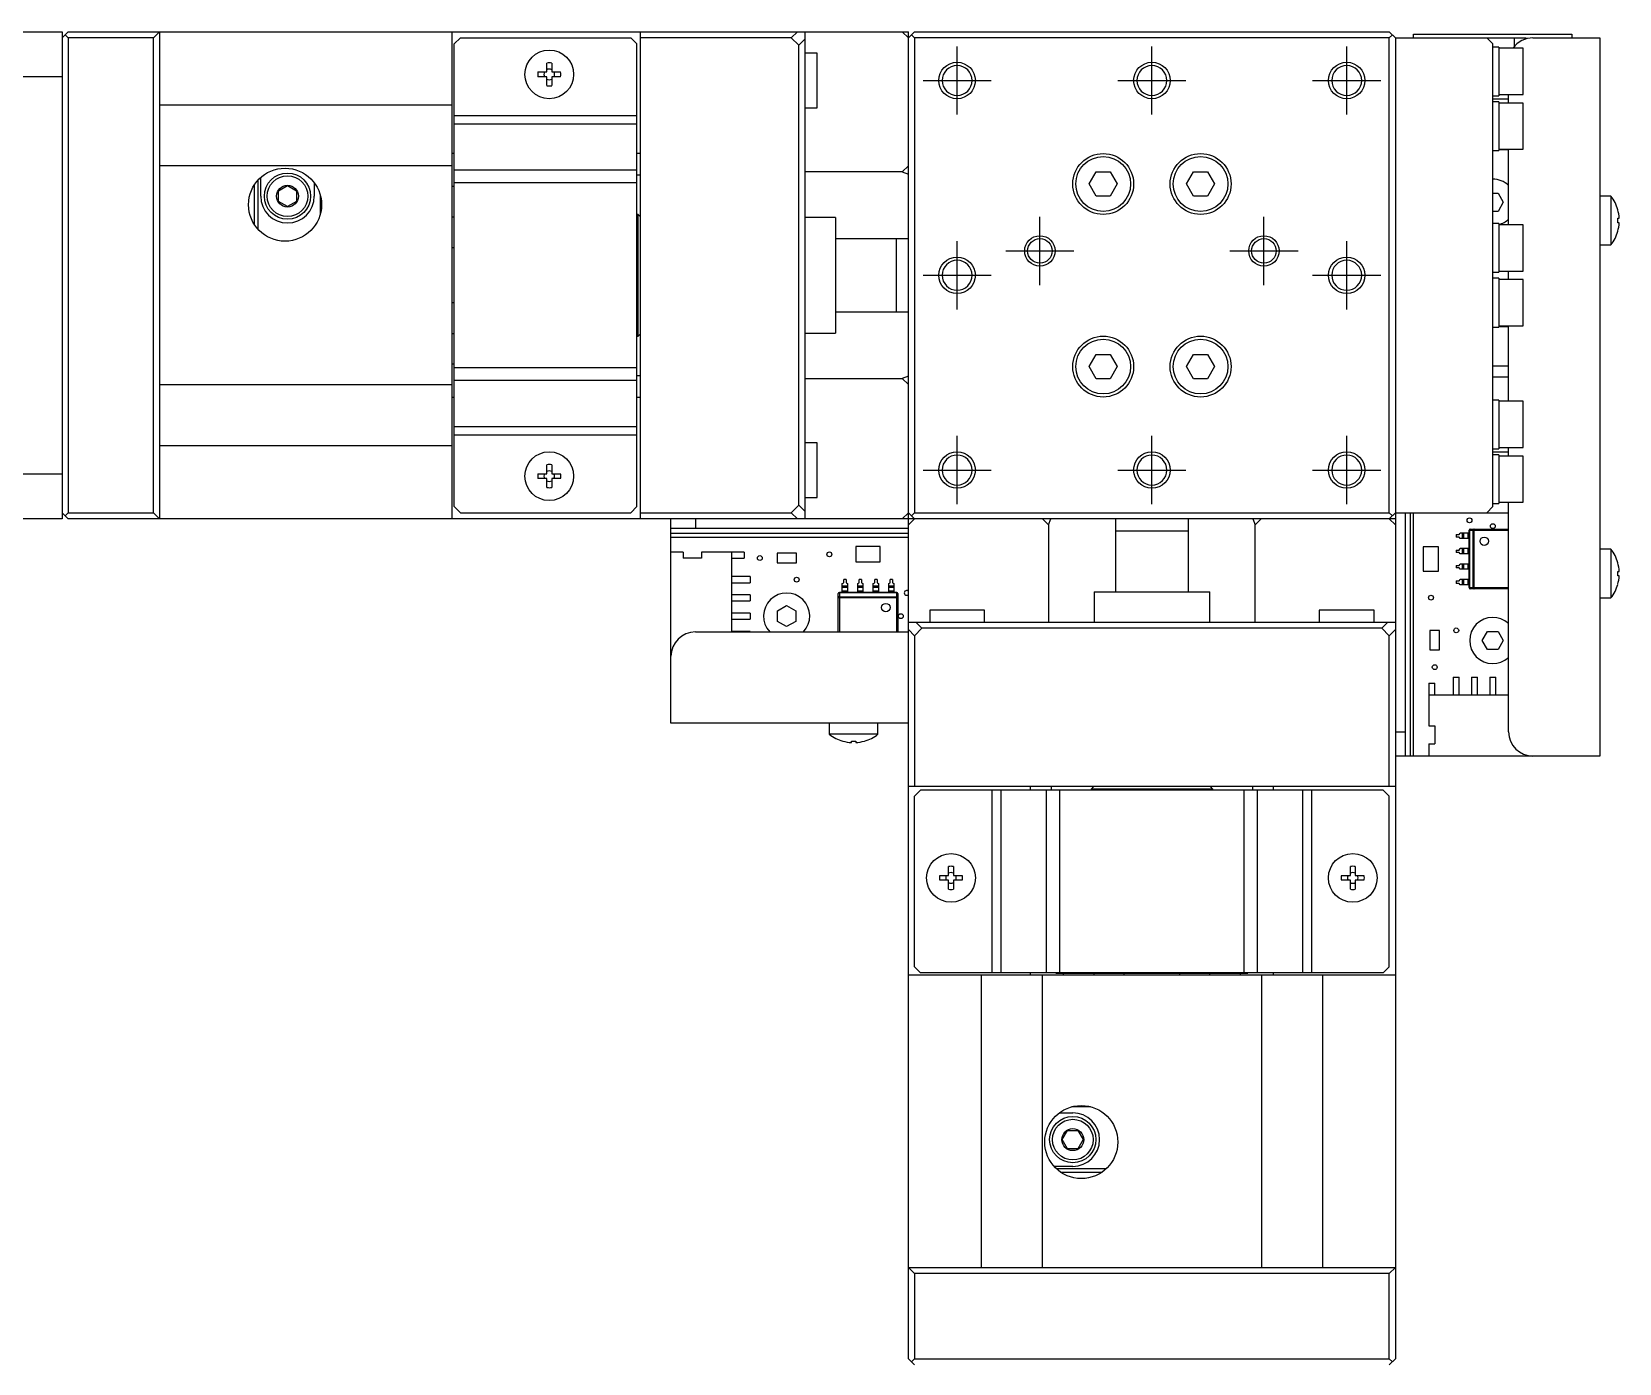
# Model space of a CAD drawing. Extents: x 0 to 605, y -8 to 363.
# Drawn here: x 157.9 to 288.3, y 163.4 to 272.8 of the extents above; entities that cross this region are included whole.
import ezdxf

# ---------------------------------------------------------------- set-up
doc = ezdxf.new("R2010")
doc.units = 0
doc.header["$LTSCALE"] = 0.5
doc.linetypes.add('CENTER', pattern=[50.8, 31.75, -6.35, 6.35, -6.35])
for name, color, linetype in [('MSM_CENTER', 1, 'CENTER'), ('MSM_CONTINUOUS', 7, 'CONTINUOUS'), ('MSM_NARROW', 5, 'CONTINUOUS')]:
    doc.layers.add(name, color=color, linetype=linetype)

msp = doc.modelspace()

# ---------------------------------------------------------------- linework, layer by layer
at = {"layer": 'MSM_CENTER'}
for p, q in [((233.88, 266.01), (233.88, 271.61)), ((249.88, 266.01), (249.88, 271.61)), ((265.88, 266.01), (265.88, 271.61)), ((231.08, 268.81), (236.68, 268.81)), ((247.08, 268.81), (252.68, 268.81)), ((263.08, 268.81), (268.68, 268.81)), ((240.68, 252.01), (240.68, 257.61)), ((259.08, 252.01), (259.08, 257.61)), ((233.88, 250.01), (233.88, 255.61)), ((265.88, 250.01), (265.88, 255.61)), ((237.88, 254.81), (243.48, 254.81)), ((256.28, 254.81), (261.88, 254.81)), ((231.08, 252.81), (236.68, 252.81)), ((263.08, 252.81), (268.68, 252.81)), ((233.88, 234.01), (233.88, 239.61)), ((249.88, 234.01), (249.88, 239.61)), ((265.88, 234.01), (265.88, 239.61)), ((231.08, 236.81), (236.68, 236.81)), ((247.08, 236.81), (252.68, 236.81)), ((263.08, 236.81), (268.68, 236.81))]:
    msp.add_line(p, q, dxfattribs=at)
at = {"layer": 'MSM_CONTINUOUS'}
for p, q in [((93.98, 272.81), (160.38, 272.81)), ((160.38, 272.81), (160.38, 232.81)), ((160.88, 272.81), (160.38, 272.31)), ((160.63, 272.56), (160.88, 272.31)), ((160.88, 272.81), (229.88, 272.81)), ((167.88, 272.31), (168.38, 272.81)), ((168.38, 272.81), (168.38, 232.81)), ((192.38, 272.81), (192.38, 232.81)), ((207.88, 232.81), (207.88, 272.81)), ((220.26, 272.31), (220.76, 272.81)), ((221.38, 272.81), (221.38, 232.81)), ((229.38, 272.81), (229.88, 272.31)), ((229.88, 272.31), (230.38, 272.81)), ((229.88, 163.81), (229.88, 272.81)), ((230.38, 272.31), (230.13, 272.56)), ((230.38, 272.81), (269.38, 272.81)), ((269.38, 272.81), (269.88, 272.31)), ((269.63, 272.56), (269.38, 272.31)), ((271.38, 272.31), (271.38, 272.61)), ((271.38, 272.61), (284.38, 272.61)), ((284.38, 272.61), (284.38, 272.31)), ((160.88, 272.31), (160.88, 233.31)), ((167.88, 272.31), (160.88, 272.31)), ((167.88, 233.31), (167.88, 272.31)), ((193.08, 272.31), (192.58, 271.81)), ((192.58, 233.81), (192.58, 271.81)), ((193.08, 272.31), (207.08, 272.31)), ((207.58, 271.81), (207.08, 272.31)), ((207.58, 233.81), (207.58, 271.81)), ((220.26, 272.31), (207.88, 272.31)), ((220.88, 271.7), (220.26, 272.31)), ((221.38, 272.2), (220.88, 271.7)), ((220.88, 233.93), (220.88, 271.7)), ((269.38, 272.31), (230.38, 272.31)), ((230.38, 272.31), (230.38, 233.31)), ((269.38, 233.31), (269.38, 272.31)), ((269.88, 272.31), (280.63, 272.31)), ((269.88, 272.31), (269.88, 163.81)), ((277.88, 271.81), (277.38, 272.31)), ((277.88, 233.81), (277.88, 271.81)), ((278.38, 271.56), (277.88, 271.56)), ((278.38, 271.56), (278.38, 267.56)), ((280.38, 271.46), (278.38, 271.46)), ((279.63, 272.31), (279.63, 271.58)), ((280.38, 267.66), (280.38, 271.46)), ((280.63, 272.24), (280.63, 272.31)), ((281.18, 272.31), (286.68, 272.31)), ((286.68, 272.31), (286.68, 213.31)), ((200.18, 269.51), (200.18, 270.24)), ((200.58, 270.24), (200.58, 269.51)), ((222.38, 271.06), (221.38, 271.06)), ((222.38, 266.56), (222.38, 271.06)), ((160.38, 269.11), (155.38, 269.11)), ((199.45, 269.51), (200.18, 269.51)), ((200.18, 269.11), (199.45, 269.11)), ((200.18, 268.39), (200.18, 269.11)), ((200.58, 269.51), (201.3, 269.51)), ((200.58, 269.11), (200.58, 268.39)), ((201.3, 269.11), (200.58, 269.11)), ((277.88, 267.56), (278.38, 267.56)), ((277.88, 267.31), (279.18, 267.31)), ((278.38, 267.66), (280.38, 267.66)), ((279.18, 266.96), (279.18, 267.66)), ((168.38, 266.81), (192.38, 266.81)), ((221.38, 266.56), (222.38, 266.56)), ((278.38, 267.06), (277.88, 267.06)), ((278.38, 267.06), (278.38, 263.06)), ((280.38, 266.96), (278.38, 266.96)), ((280.38, 263.16), (280.38, 266.96)), ((192.58, 265.94), (207.58, 265.94)), ((207.58, 265.23), (192.58, 265.23)), ((192.58, 262.81), (192.38, 262.81)), ((207.88, 262.81), (207.58, 262.81)), ((277.88, 263.06), (278.38, 263.06)), ((278.38, 263.16), (280.38, 263.16)), ((278.38, 263.15), (279.18, 263.15)), ((279.18, 256.96), (279.18, 263.16)), ((192.38, 261.81), (168.38, 261.81)), ((176.68, 259.31), (176.68, 260.85)), ((192.58, 261.46), (207.58, 261.46)), ((207.58, 261.06), (207.88, 261.06)), ((229.38, 261.3), (221.38, 261.3)), ((229.88, 261.8), (229.38, 261.3)), ((229.38, 261.3), (229.88, 261.12)), ((244.72, 260.31), (245.3, 261.31)), ((245.3, 261.31), (246.45, 261.31)), ((246.45, 261.31), (247.03, 260.31)), ((252.72, 260.31), (253.3, 261.31)), ((253.3, 261.31), (254.45, 261.31)), ((254.45, 261.31), (255.03, 260.31)), ((176.18, 256.96), (176.18, 260.27)), ((176.48, 256.58), (176.48, 260.65)), ((178.13, 259.75), (178.88, 260.18)), ((178.13, 258.88), (178.13, 259.75)), ((178.88, 260.18), (179.63, 259.75)), ((179.63, 259.75), (179.63, 258.88)), ((181.08, 260.41), (181.08, 259.31)), ((192.54, 260.09), (192.38, 260.09)), ((192.54, 260.69), (192.54, 244.94)), ((192.58, 260.69), (192.54, 260.69)), ((192.58, 259.64), (192.54, 259.64)), ((207.58, 260.4), (192.58, 260.4)), ((245.3, 259.31), (244.72, 260.31)), ((247.03, 260.31), (246.45, 259.31)), ((253.3, 259.31), (252.72, 260.31)), ((255.03, 260.31), (254.45, 259.31)), ((277.88, 259.56), (278.31, 259.56)), ((278.31, 259.56), (278.74, 258.81)), ((178.88, 258.45), (178.13, 258.88)), ((179.63, 258.88), (178.88, 258.45)), ((181.58, 257.85), (181.58, 259.38)), ((192.58, 259.05), (192.54, 259.05)), ((246.45, 259.31), (245.3, 259.31)), ((254.45, 259.31), (253.3, 259.31)), ((278.74, 258.81), (278.31, 258.06)), ((287.57, 259.31), (286.68, 259.31)), ((287.57, 259.31), (287.57, 255.31)), ((288.15, 258.2), (288.15, 258.2)), ((192.54, 257.59), (192.38, 257.59)), ((207.68, 257.81), (207.58, 257.81)), ((207.68, 247.81), (207.68, 257.81)), ((207.88, 257.61), (207.68, 257.81)), ((223.88, 257.56), (221.38, 257.56)), ((223.88, 257.56), (223.88, 248.06)), ((278.31, 258.06), (277.88, 258.06)), ((278.38, 257.06), (277.88, 257.06)), ((278.38, 257.06), (278.38, 253.06)), ((280.38, 256.96), (278.38, 256.96)), ((280.38, 253.16), (280.38, 256.96)), ((288.15, 257.49), (288.27, 257.49)), ((288.15, 257.13), (288.15, 257.49)), ((288.27, 257.13), (288.15, 257.13)), ((229.88, 255.81), (223.88, 255.81)), ((228.88, 255.81), (228.88, 249.81)), ((288.15, 256.43), (288.15, 256.43)), ((192.38, 255.09), (192.54, 255.09)), ((286.68, 255.31), (287.57, 255.31)), ((277.88, 253.06), (278.38, 253.06)), ((278.38, 253.16), (280.38, 253.16)), ((279.18, 252.46), (279.18, 253.16)), ((278.38, 252.56), (277.88, 252.56)), ((278.38, 252.56), (278.38, 248.56)), ((280.38, 252.46), (278.38, 252.46)), ((280.38, 248.66), (280.38, 252.46)), ((192.54, 250.54), (192.38, 250.54)), ((223.88, 249.81), (229.88, 249.81)), ((192.38, 248.04), (192.54, 248.04)), ((207.58, 247.81), (207.68, 247.81)), ((207.68, 247.81), (207.88, 248.01)), ((221.38, 248.06), (223.88, 248.06)), ((277.88, 248.56), (278.38, 248.56)), ((278.38, 248.66), (280.38, 248.66)), ((279.18, 248.57), (278.38, 248.57)), ((279.18, 242.46), (279.18, 248.66)), ((192.58, 246.58), (192.54, 246.58)), ((192.38, 245.54), (192.54, 245.54)), ((192.58, 245.99), (192.54, 245.99)), ((192.58, 245.23), (207.58, 245.23)), ((244.72, 245.31), (245.3, 246.31)), ((245.3, 244.31), (244.72, 245.31)), ((245.3, 246.31), (246.45, 246.31)), ((246.45, 246.31), (247.03, 245.31)), ((247.03, 245.31), (246.45, 244.31)), ((252.72, 245.31), (253.3, 246.31)), ((253.3, 244.31), (252.72, 245.31)), ((253.3, 246.31), (254.45, 246.31)), ((254.45, 246.31), (255.03, 245.31)), ((255.03, 245.31), (254.45, 244.31)), ((277.88, 245.37), (279.18, 245.37)), ((192.54, 244.94), (192.58, 244.94)), ((207.58, 244.17), (192.58, 244.17)), ((207.88, 244.56), (207.58, 244.56)), ((221.38, 244.33), (229.38, 244.33)), ((229.88, 244.51), (229.38, 244.33)), ((229.38, 244.33), (229.88, 243.83)), ((246.45, 244.31), (245.3, 244.31)), ((254.45, 244.31), (253.3, 244.31)), ((279.18, 244.44), (277.88, 244.44)), ((192.38, 243.81), (168.38, 243.81)), ((192.38, 242.81), (192.58, 242.81)), ((207.58, 242.81), (207.88, 242.81)), ((278.38, 242.56), (277.88, 242.56)), ((278.38, 242.56), (278.38, 238.56)), ((280.38, 242.46), (278.38, 242.46)), ((280.38, 238.66), (280.38, 242.46)), ((192.58, 240.4), (207.58, 240.4)), ((192.38, 238.81), (168.38, 238.81)), ((207.58, 239.69), (192.58, 239.69)), ((222.38, 239.06), (221.38, 239.06)), ((222.38, 234.56), (222.38, 239.06)), ((278.38, 238.66), (280.38, 238.66)), ((279.18, 237.96), (279.18, 238.66)), ((277.88, 238.56), (278.38, 238.56)), ((277.88, 238.31), (279.18, 238.31)), ((278.38, 238.06), (277.88, 238.06)), ((278.38, 238.06), (278.38, 234.06)), ((280.38, 237.96), (278.38, 237.96)), ((280.38, 234.16), (280.38, 237.96)), ((93.98, 236.51), (160.38, 236.51)), ((199.45, 236.51), (200.18, 236.51)), ((200.18, 236.11), (199.45, 236.11)), ((200.18, 236.51), (200.18, 237.24)), ((200.18, 235.39), (200.18, 236.11)), ((200.58, 237.24), (200.58, 236.51)), ((200.58, 236.51), (201.3, 236.51)), ((201.3, 236.11), (200.58, 236.11)), ((200.58, 236.11), (200.58, 235.39)), ((192.58, 233.81), (193.08, 233.31)), ((207.08, 233.31), (207.58, 233.81)), ((220.26, 233.31), (220.88, 233.93)), ((220.88, 233.93), (221.38, 233.43)), ((221.38, 234.56), (222.38, 234.56)), ((277.38, 233.31), (277.88, 233.81)), ((277.88, 234.06), (278.38, 234.06)), ((278.38, 234.16), (280.38, 234.16)), ((279.18, 215.31), (279.18, 234.16)), ((160.38, 232.81), (93.98, 232.81)), ((160.38, 233.31), (160.88, 232.81)), ((160.88, 233.31), (160.63, 233.06)), ((160.88, 233.31), (167.88, 233.31)), ((269.88, 232.81), (160.88, 232.81)), ((168.38, 232.81), (167.88, 233.31)), ((193.08, 233.31), (207.08, 233.31)), ((207.88, 233.31), (220.26, 233.31)), ((210.38, 216.01), (210.38, 232.81)), ((212.38, 232.81), (212.38, 232.01)), ((220.76, 232.81), (220.26, 233.31)), ((229.88, 233.31), (229.38, 232.81)), ((230.38, 232.81), (229.88, 233.31)), ((229.88, 232.31), (230.38, 232.81)), ((230.13, 233.06), (230.38, 233.31)), ((230.38, 233.31), (269.38, 233.31)), ((240.89, 232.81), (241.39, 232.31)), ((241.39, 232.31), (241.57, 232.81)), ((241.39, 232.31), (241.39, 224.31)), ((246.88, 232.81), (246.88, 226.81)), ((252.88, 226.81), (252.88, 232.81)), ((258.18, 232.81), (258.36, 232.31)), ((258.36, 232.31), (258.86, 232.81)), ((258.36, 224.31), (258.36, 232.31)), ((269.38, 233.31), (269.63, 233.06)), ((269.88, 233.31), (269.38, 232.81)), ((269.38, 232.81), (269.88, 232.31)), ((269.88, 233.31), (279.18, 233.31)), ((270.68, 233.31), (270.68, 213.31)), ((271.08, 233.31), (271.08, 213.31)), ((271.38, 213.31), (271.38, 233.31)), ((229.88, 232.01), (210.38, 232.01)), ((229.88, 231.61), (210.38, 231.61)), ((210.38, 231.31), (229.88, 231.31)), ((246.88, 231.81), (252.88, 231.81)), ((274.88, 231.51), (274.88, 231.31)), ((274.88, 231.51), (275.13, 231.51)), ((275.13, 231.31), (274.88, 231.31)), ((275.13, 231.51), (275.19, 231.63)), ((275.19, 231.2), (275.13, 231.31)), ((275.93, 231.63), (275.19, 231.63)), ((275.93, 231.2), (275.19, 231.2)), ((275.39, 231.2), (275.39, 231.63)), ((275.49, 231.2), (275.49, 231.63)), ((275.82, 231.63), (275.82, 231.2)), ((275.93, 227.16), (275.93, 231.86)), ((275.93, 231.86), (279.18, 231.86)), ((275.97, 231.91), (275.96, 231.91)), ((275.96, 231.91), (275.96, 231.9)), ((275.96, 231.9), (275.96, 231.89)), ((275.96, 231.89), (275.96, 231.88)), ((275.96, 231.88), (275.96, 231.88)), ((275.96, 231.88), (275.96, 231.87)), ((275.96, 231.87), (275.96, 231.86)), ((275.96, 231.86), (275.96, 227.16)), ((275.98, 231.93), (275.97, 231.92)), ((275.97, 231.92), (275.97, 231.92)), ((275.97, 231.92), (275.97, 231.91)), ((275.99, 231.95), (275.98, 231.94)), ((275.98, 231.94), (275.98, 231.94)), ((275.98, 231.94), (275.98, 231.93)), ((276, 231.95), (275.99, 231.95)), ((275.99, 231.95), (275.99, 231.95)), ((276.01, 231.96), (276, 231.95)), ((276, 231.95), (276, 231.95)), ((276.02, 231.96), (276.01, 231.96)), ((276.01, 231.96), (276.01, 231.96)), ((276.03, 231.96), (276.02, 231.96)), ((276.03, 231.96), (279.18, 231.96)), ((276.29, 231.91), (276.28, 231.91)), ((276.28, 231.91), (276.28, 231.9)), ((276.28, 231.9), (276.28, 231.89)), ((276.28, 231.89), (276.28, 231.88)), ((276.28, 231.88), (276.28, 231.88)), ((276.28, 231.88), (276.28, 231.87)), ((276.28, 231.87), (276.28, 231.86)), ((276.28, 227.16), (276.28, 231.86)), ((276.3, 231.93), (276.29, 231.92)), ((276.29, 231.92), (276.29, 231.92)), ((276.29, 231.92), (276.29, 231.91)), ((276.31, 231.94), (276.3, 231.94)), ((276.3, 231.94), (276.3, 231.93)), ((276.32, 231.95), (276.31, 231.95)), ((276.31, 231.95), (276.31, 231.94)), ((276.33, 231.95), (276.32, 231.95)), ((276.32, 231.95), (276.32, 231.95)), ((276.34, 231.96), (276.33, 231.96)), ((276.33, 231.96), (276.33, 231.95)), ((276.35, 231.96), (276.34, 231.96)), ((276.34, 231.96), (276.34, 231.96)), ((276.35, 227.06), (276.35, 231.96)), ((211.38, 230.06), (210.38, 230.06)), ((211.38, 230.06), (211.38, 229.56)), ((212.88, 229.56), (211.38, 229.56)), ((212.88, 230.06), (212.88, 229.56)), ((216.38, 230.06), (212.88, 230.06)), ((215.38, 223.51), (215.38, 230.06)), ((215.38, 229.56), (216.38, 229.56)), ((216.38, 230.06), (216.38, 229.56)), ((220.7, 229.98), (219.1, 229.98)), ((219.1, 229.98), (219.1, 229.18)), ((220.7, 229.18), (220.7, 229.98)), ((225.57, 230.52), (225.57, 229.27)), ((227.57, 230.52), (225.57, 230.52)), ((227.57, 229.27), (227.57, 230.52)), ((272.17, 230.51), (272.17, 228.51)), ((273.42, 230.51), (272.17, 230.51)), ((273.42, 228.51), (273.42, 230.51)), ((274.88, 230.24), (274.88, 230.04)), ((274.88, 230.24), (275.13, 230.24)), ((275.13, 230.04), (274.88, 230.04)), ((275.13, 230.24), (275.19, 230.36)), ((275.19, 229.93), (275.13, 230.04)), ((275.93, 230.36), (275.19, 230.36)), ((275.93, 229.93), (275.19, 229.93)), ((275.39, 229.93), (275.39, 230.36)), ((275.49, 229.93), (275.49, 230.36)), ((275.82, 230.36), (275.82, 229.93)), ((287.57, 230.31), (286.68, 230.31)), ((287.57, 230.31), (287.57, 226.31)), ((219.1, 229.18), (220.7, 229.18)), ((225.57, 229.27), (227.57, 229.27)), ((272.17, 228.51), (273.42, 228.51)), ((274.88, 228.97), (274.88, 228.77)), ((274.88, 228.97), (275.13, 228.97)), ((275.13, 228.77), (274.88, 228.77)), ((275.13, 228.97), (275.19, 229.09)), ((275.19, 228.66), (275.13, 228.77)), ((275.93, 229.09), (275.19, 229.09)), ((275.93, 228.66), (275.19, 228.66)), ((275.39, 228.66), (275.39, 229.09)), ((275.49, 228.66), (275.49, 229.09)), ((275.82, 229.09), (275.82, 228.66)), ((288.15, 229.2), (288.15, 229.2)), ((288.15, 228.49), (288.27, 228.49)), ((288.15, 228.13), (288.15, 228.49)), ((216.88, 228.06), (215.38, 228.06)), ((215.38, 227.56), (216.88, 227.56)), ((216.88, 228.06), (216.88, 227.56)), ((224.45, 227.5), (224.57, 227.56)), ((224.45, 226.76), (224.45, 227.5)), ((224.45, 227.3), (224.88, 227.3)), ((224.45, 227.2), (224.88, 227.2)), ((224.57, 227.56), (224.57, 227.81)), ((224.77, 227.81), (224.57, 227.81)), ((224.77, 227.81), (224.77, 227.56)), ((224.77, 227.56), (224.88, 227.5)), ((224.88, 227.5), (224.88, 226.76)), ((225.72, 227.5), (225.84, 227.56)), ((225.72, 226.76), (225.72, 227.5)), ((225.72, 227.3), (226.15, 227.3)), ((225.72, 227.2), (226.15, 227.2)), ((225.84, 227.56), (225.84, 227.81)), ((226.04, 227.81), (225.84, 227.81)), ((226.04, 227.81), (226.04, 227.56)), ((226.04, 227.56), (226.15, 227.5)), ((226.15, 227.5), (226.15, 226.76)), ((226.99, 227.5), (227.11, 227.56)), ((226.99, 226.76), (226.99, 227.5)), ((226.99, 227.3), (227.42, 227.3)), ((226.99, 227.2), (227.42, 227.2)), ((227.11, 227.56), (227.11, 227.81)), ((227.31, 227.81), (227.11, 227.81)), ((227.31, 227.81), (227.31, 227.56)), ((227.31, 227.56), (227.42, 227.5)), ((227.42, 227.5), (227.42, 226.76)), ((228.26, 227.5), (228.38, 227.56)), ((228.26, 226.76), (228.26, 227.5)), ((228.26, 227.3), (228.69, 227.3)), ((228.26, 227.2), (228.69, 227.2)), ((228.58, 227.81), (228.38, 227.81)), ((228.38, 227.56), (228.38, 227.81)), ((228.58, 227.81), (228.58, 227.56)), ((228.58, 227.56), (228.69, 227.5)), ((228.69, 227.5), (228.69, 226.76)), ((274.88, 227.7), (275.13, 227.7)), ((274.88, 227.7), (274.88, 227.5)), ((275.13, 227.5), (274.88, 227.5)), ((275.13, 227.7), (275.19, 227.82)), ((275.19, 227.39), (275.13, 227.5)), ((275.93, 227.82), (275.19, 227.82)), ((275.93, 227.39), (275.19, 227.39)), ((275.39, 227.39), (275.39, 227.82)), ((275.49, 227.39), (275.49, 227.82)), ((275.82, 227.82), (275.82, 227.39)), ((275.93, 227.16), (279.18, 227.16)), ((275.96, 227.16), (275.96, 227.15)), ((275.96, 227.15), (275.96, 227.14)), ((275.96, 227.14), (275.96, 227.14)), ((275.96, 227.14), (275.96, 227.13)), ((275.96, 227.13), (275.96, 227.12)), ((275.96, 227.12), (275.96, 227.11)), ((275.96, 227.11), (275.97, 227.11)), ((275.97, 227.11), (275.97, 227.1)), ((275.97, 227.1), (275.97, 227.09)), ((275.97, 227.09), (275.98, 227.09)), ((275.98, 227.09), (275.98, 227.08)), ((275.98, 227.08), (275.98, 227.08)), ((275.98, 227.08), (275.99, 227.07)), ((275.99, 227.07), (275.99, 227.07)), ((275.99, 227.07), (276, 227.07)), ((276, 227.07), (276, 227.06)), ((276, 227.06), (276.01, 227.06)), ((276.01, 227.06), (276.01, 227.06)), ((276.01, 227.06), (276.02, 227.06)), ((276.02, 227.06), (276.03, 227.06)), ((279.18, 227.06), (276.03, 227.06)), ((276.28, 227.16), (276.28, 227.15)), ((276.28, 227.15), (276.28, 227.14)), ((276.28, 227.14), (276.28, 227.14)), ((276.28, 227.14), (276.28, 227.13)), ((276.28, 227.13), (276.28, 227.12)), ((276.28, 227.12), (276.28, 227.11)), ((276.28, 227.11), (276.29, 227.11)), ((276.29, 227.11), (276.29, 227.1)), ((276.29, 227.1), (276.29, 227.09)), ((276.29, 227.09), (276.3, 227.09)), ((276.3, 227.09), (276.3, 227.08)), ((276.3, 227.08), (276.31, 227.08)), ((276.31, 227.08), (276.31, 227.07)), ((276.31, 227.07), (276.32, 227.07)), ((276.32, 227.07), (276.32, 227.07)), ((276.32, 227.07), (276.33, 227.06)), ((276.33, 227.06), (276.33, 227.06)), ((276.33, 227.06), (276.34, 227.06)), ((276.34, 227.06), (276.34, 227.06)), ((276.34, 227.06), (276.35, 227.06)), ((288.27, 228.13), (288.15, 228.13)), ((288.15, 227.43), (288.15, 227.43)), ((216.88, 226.56), (215.38, 226.56)), ((215.38, 226.06), (216.88, 226.06)), ((216.88, 226.56), (216.88, 226.06)), ((219.13, 225.25), (219.88, 225.68)), ((219.88, 225.68), (220.63, 225.25)), ((224.13, 226.69), (224.12, 226.68)), ((224.12, 226.68), (224.12, 226.68)), ((224.12, 226.68), (224.12, 226.67)), ((224.12, 226.67), (224.12, 226.66)), ((224.12, 223.51), (224.12, 226.66)), ((224.13, 226.37), (224.12, 226.36)), ((224.12, 226.36), (224.12, 226.35)), ((224.12, 226.35), (224.12, 226.35)), ((224.12, 226.35), (224.12, 226.34)), ((224.12, 226.34), (229.02, 226.34)), ((224.14, 226.7), (224.13, 226.7)), ((224.13, 226.7), (224.13, 226.69)), ((224.13, 226.69), (224.13, 226.69)), ((224.14, 226.38), (224.13, 226.38)), ((224.13, 226.38), (224.13, 226.37)), ((224.13, 226.37), (224.13, 226.37)), ((224.15, 226.71), (224.14, 226.71)), ((224.14, 226.71), (224.14, 226.71)), ((224.14, 226.71), (224.14, 226.7)), ((224.15, 226.39), (224.14, 226.39)), ((224.14, 226.39), (224.14, 226.38)), ((224.14, 226.38), (224.14, 226.38)), ((224.16, 226.72), (224.15, 226.71)), ((224.16, 226.4), (224.15, 226.39)), ((224.17, 226.73), (224.16, 226.72)), ((224.16, 226.72), (224.16, 226.72)), ((224.17, 226.4), (224.16, 226.4)), ((224.16, 226.4), (224.16, 226.4)), ((224.18, 226.73), (224.17, 226.73)), ((224.18, 226.41), (224.17, 226.4)), ((224.19, 226.73), (224.18, 226.73)), ((224.18, 226.73), (224.18, 226.73)), ((224.19, 226.41), (224.18, 226.41)), ((224.18, 226.41), (224.18, 226.41)), ((224.2, 226.73), (224.19, 226.73)), ((224.2, 226.41), (224.19, 226.41)), ((224.21, 226.73), (224.2, 226.73)), ((224.21, 226.41), (224.2, 226.41)), ((224.22, 226.74), (224.21, 226.74)), ((224.21, 226.74), (224.21, 226.73)), ((224.22, 226.41), (224.21, 226.41)), ((224.21, 226.41), (224.21, 226.41)), ((224.22, 226.76), (228.92, 226.76)), ((224.22, 226.76), (224.22, 223.51)), ((228.92, 226.74), (224.22, 226.74)), ((224.22, 226.41), (228.92, 226.41)), ((224.88, 226.87), (224.45, 226.87)), ((226.15, 226.87), (225.72, 226.87)), ((227.42, 226.87), (226.99, 226.87)), ((228.69, 226.87), (228.26, 226.87)), ((228.92, 223.51), (228.92, 226.76)), ((228.93, 226.74), (228.92, 226.74)), ((228.93, 226.41), (228.92, 226.41)), ((228.94, 226.73), (228.93, 226.74)), ((228.94, 226.41), (228.93, 226.41)), ((228.95, 226.73), (228.94, 226.73)), ((228.94, 226.73), (228.94, 226.73)), ((228.95, 226.41), (228.94, 226.41)), ((228.94, 226.41), (228.94, 226.41)), ((228.96, 226.73), (228.95, 226.73)), ((228.96, 226.41), (228.95, 226.41)), ((228.97, 226.73), (228.96, 226.73)), ((228.97, 226.41), (228.96, 226.41)), ((228.98, 226.72), (228.97, 226.73)), ((228.97, 226.73), (228.97, 226.73)), ((228.97, 226.4), (228.97, 226.41)), ((228.98, 226.4), (228.97, 226.4)), ((228.99, 226.72), (228.98, 226.72)), ((228.99, 226.4), (228.98, 226.4)), ((228.99, 226.71), (228.99, 226.72)), ((229, 226.71), (228.99, 226.71)), ((228.99, 226.39), (228.99, 226.4)), ((229, 226.39), (228.99, 226.39)), ((229.01, 226.7), (229, 226.71)), ((229, 226.71), (229, 226.71)), ((229, 226.38), (229, 226.39)), ((229.01, 226.38), (229, 226.38)), ((229.01, 226.69), (229.01, 226.7)), ((229.01, 226.7), (229.01, 226.7)), ((229.02, 226.69), (229.01, 226.69)), ((229.01, 226.37), (229.01, 226.38)), ((229.01, 226.38), (229.01, 226.38)), ((229.02, 226.37), (229.01, 226.37)), ((229.02, 226.68), (229.02, 226.69)), ((229.02, 226.67), (229.02, 226.68)), ((229.02, 226.68), (229.02, 226.68)), ((229.02, 226.66), (229.02, 226.67)), ((229.02, 226.66), (229.02, 223.51)), ((229.02, 226.36), (229.02, 226.37)), ((229.02, 226.35), (229.02, 226.36)), ((229.02, 226.34), (229.02, 226.35)), ((229.02, 226.35), (229.02, 226.35)), ((245.13, 226.81), (254.63, 226.81)), ((245.13, 226.81), (245.13, 224.31)), ((254.63, 224.31), (254.63, 226.81)), ((286.68, 226.31), (287.57, 226.31)), ((216.88, 225.06), (215.38, 225.06)), ((215.38, 224.56), (216.88, 224.56)), ((216.88, 225.06), (216.88, 224.56)), ((219.13, 224.38), (219.13, 225.25)), ((219.88, 223.95), (219.13, 224.38)), ((220.63, 224.38), (219.88, 223.95)), ((220.63, 225.25), (220.63, 224.38)), ((229.88, 224.31), (269.88, 224.31)), ((230.49, 224.31), (230.99, 223.81)), ((236.13, 225.31), (231.63, 225.31)), ((231.63, 225.31), (231.63, 224.31)), ((236.13, 224.31), (236.13, 225.31)), ((268.13, 225.31), (263.63, 225.31)), ((263.63, 225.31), (263.63, 224.31)), ((268.13, 224.31), (268.13, 225.31)), ((268.76, 223.81), (269.26, 224.31)), ((212.38, 223.51), (229.88, 223.51)), ((216.88, 223.56), (215.38, 223.56)), ((216.88, 223.56), (216.88, 223.51)), ((230.38, 223.2), (229.88, 223.7)), ((230.99, 223.81), (230.38, 223.2)), ((230.38, 223.2), (230.38, 210.81)), ((268.76, 223.81), (230.99, 223.81)), ((269.38, 223.2), (268.76, 223.81)), ((269.88, 223.7), (269.38, 223.2)), ((269.38, 210.81), (269.38, 223.2)), ((273.51, 223.64), (272.71, 223.64)), ((272.71, 223.64), (272.71, 222.04)), ((273.51, 222.04), (273.51, 223.64)), ((277.01, 222.81), (277.44, 223.56)), ((277.44, 223.56), (278.31, 223.56)), ((278.31, 223.56), (278.74, 222.81)), ((272.71, 222.04), (273.51, 222.04)), ((277.44, 222.06), (277.01, 222.81)), ((278.31, 222.06), (277.44, 222.06)), ((278.74, 222.81), (278.31, 222.06)), ((272.63, 219.31), (272.63, 215.81)), ((272.63, 219.31), (273.13, 219.31)), ((273.13, 218.31), (273.13, 219.31)), ((274.63, 219.81), (275.13, 219.81)), ((274.63, 219.81), (274.63, 218.31)), ((275.13, 218.31), (275.13, 219.81)), ((276.13, 219.81), (276.63, 219.81)), ((276.13, 219.81), (276.13, 218.31)), ((276.63, 218.31), (276.63, 219.81)), ((277.63, 219.81), (278.13, 219.81)), ((277.63, 219.81), (277.63, 218.31)), ((278.13, 218.31), (278.13, 219.81)), ((279.13, 219.81), (279.18, 219.81)), ((279.13, 219.81), (279.13, 218.31)), ((279.18, 218.31), (272.63, 218.31)), ((229.88, 216.01), (210.38, 216.01)), ((223.38, 216.01), (223.38, 215.12)), ((227.38, 215.12), (227.38, 216.01)), ((269.88, 215.31), (270.68, 215.31)), ((272.63, 215.81), (273.13, 215.81)), ((273.13, 215.81), (273.13, 214.31)), ((227.38, 215.12), (223.38, 215.12)), ((224.49, 214.54), (224.49, 214.55)), ((225.2, 214.55), (225.56, 214.55)), ((225.2, 214.42), (225.2, 214.55)), ((225.56, 214.55), (225.56, 214.42)), ((226.26, 214.55), (226.26, 214.54)), ((272.63, 214.31), (272.63, 213.31)), ((272.63, 214.31), (273.13, 214.31)), ((286.68, 213.31), (269.88, 213.31)), ((269.88, 210.81), (229.88, 210.81)), ((230.88, 210.51), (230.38, 210.01)), ((230.38, 196.01), (230.38, 210.01)), ((268.88, 210.51), (230.88, 210.51)), ((236.75, 195.51), (236.75, 210.51)), ((237.46, 210.51), (237.46, 195.51)), ((239.88, 210.81), (239.88, 210.51)), ((241.23, 195.51), (241.23, 210.51)), ((241.63, 210.51), (241.63, 210.81)), ((242.29, 210.51), (242.29, 195.51)), ((245.08, 210.81), (244.88, 210.61)), ((254.88, 210.61), (244.88, 210.61)), ((244.88, 210.61), (244.88, 210.51)), ((254.88, 210.61), (254.68, 210.81)), ((254.88, 210.51), (254.88, 210.61)), ((257.46, 195.51), (257.46, 210.51)), ((258.13, 210.81), (258.13, 210.51)), ((258.52, 210.51), (258.52, 195.51)), ((259.88, 210.51), (259.88, 210.81)), ((262.29, 195.51), (262.29, 210.51)), ((263, 210.51), (263, 195.51)), ((269.38, 210.01), (268.88, 210.51)), ((269.38, 196.01), (269.38, 210.01)), ((232.45, 203.51), (233.18, 203.51)), ((233.18, 203.51), (233.18, 204.24)), ((233.58, 204.24), (233.58, 203.51)), ((233.58, 203.51), (234.3, 203.51)), ((265.45, 203.51), (266.18, 203.51)), ((266.18, 203.51), (266.18, 204.24)), ((266.58, 204.24), (266.58, 203.51)), ((266.58, 203.51), (267.3, 203.51)), ((233.18, 203.11), (232.45, 203.11)), ((233.18, 202.39), (233.18, 203.11)), ((233.58, 203.11), (233.58, 202.39)), ((234.3, 203.11), (233.58, 203.11)), ((266.18, 203.11), (265.45, 203.11)), ((266.18, 202.39), (266.18, 203.11)), ((267.3, 203.11), (266.58, 203.11)), ((266.58, 203.11), (266.58, 202.39)), ((230.38, 196.01), (230.88, 195.51)), ((268.88, 195.51), (269.38, 196.01)), ((269.88, 195.31), (229.88, 195.31)), ((268.88, 195.51), (230.88, 195.51)), ((235.88, 171.31), (235.88, 195.31)), ((239.88, 195.51), (239.88, 195.31)), ((240.88, 195.31), (240.88, 171.31)), ((242, 195.51), (242, 195.48)), ((242, 195.48), (257.75, 195.48)), ((242.6, 195.48), (242.6, 195.31)), ((243.05, 195.51), (243.05, 195.48)), ((243.64, 195.51), (243.64, 195.48)), ((245.1, 195.48), (245.1, 195.31)), ((247.6, 195.31), (247.6, 195.48)), ((252.15, 195.48), (252.15, 195.31)), ((254.65, 195.31), (254.65, 195.48)), ((256.12, 195.51), (256.12, 195.48)), ((256.7, 195.51), (256.7, 195.48)), ((257.15, 195.31), (257.15, 195.48)), ((257.75, 195.48), (257.75, 195.51)), ((258.88, 195.31), (258.88, 171.31)), ((259.88, 195.31), (259.88, 195.51)), ((263.88, 195.31), (263.88, 171.31)), ((242.28, 184.01), (243.38, 184.01)), ((244.84, 184.51), (243.31, 184.51)), ((242.51, 181.81), (242.94, 182.56)), ((242.94, 182.56), (243.81, 182.56)), ((243.81, 182.56), (244.24, 181.81)), ((242.94, 181.06), (242.51, 181.81)), ((244.24, 181.81), (243.81, 181.06)), ((243.81, 181.06), (242.94, 181.06)), ((243.38, 179.61), (241.84, 179.61)), ((246.12, 179.41), (242.04, 179.41)), ((245.73, 179.11), (242.42, 179.11)), ((230.38, 170.81), (229.88, 171.31)), ((229.88, 171.31), (269.88, 171.31)), ((269.38, 170.81), (230.38, 170.81)), ((230.38, 170.81), (230.38, 163.81)), ((269.88, 171.31), (269.38, 170.81)), ((269.38, 163.81), (269.38, 170.81)), ((229.88, 163.81), (230.38, 163.31)), ((230.13, 163.56), (230.38, 163.81)), ((230.38, 163.81), (269.38, 163.81)), ((269.38, 163.81), (269.63, 163.56)), ((269.38, 163.31), (269.88, 163.81))]:
    msp.add_line(p, q, dxfattribs=at)
for centre, radius in [((200.38, 269.31), 2), ((245.88, 260.31), 2.5), ((245.88, 260.31), 2.25), ((253.88, 260.31), 2.5), ((253.88, 260.31), 2.25), ((178.68, 258.61), 3), ((178.88, 259.31), 1.9), ((178.88, 259.31), 1.67), ((178.88, 259.31), 0.9), ((240.68, 254.81), 1.01), ((259.08, 254.81), 1.01), ((245.88, 245.31), 2.5), ((253.88, 245.31), 2.5), ((245.88, 245.31), 2.25), ((253.88, 245.31), 2.25), ((200.38, 236.31), 2), ((275.97, 232.68), 0.2), ((277.88, 232.2), 0.2), ((277.18, 230.96), 0.35), ((217.68, 229.58), 0.2), ((223.39, 229.89), 0.2), ((220.7, 227.81), 0.2), ((228.02, 225.51), 0.35), ((272.8, 226.33), 0.2), ((229.26, 224.81), 0.2), ((274.88, 223.64), 0.2), ((273.11, 220.62), 0.2), ((233.38, 203.31), 2), ((266.38, 203.31), 2), ((244.08, 181.61), 3), ((243.38, 181.81), 1.9), ((243.38, 181.81), 1.67), ((243.38, 181.81), 0.9)]:
    msp.add_circle(centre, radius, dxfattribs=at)
at = {"layer": 'MSM_CONTINUOUS', "extrusion": (0, 0, -1)}
for centre in [(-233.88, 268.81), (-249.88, 268.81), (-265.88, 268.81), (-233.88, 252.81), (-265.88, 252.81), (-233.88, 236.81), (-249.88, 236.81), (-265.88, 236.81)]:
    msp.add_circle(centre, 1.23, dxfattribs=at)
at = {"layer": 'MSM_CONTINUOUS'}
for centre, radius, start, end in [((281.18, 270.31), 2, 90, 144.9004), ((200.38, 269.31), 0.95, 77.8468, 102.1532), ((200.38, 269.31), 0.95, 167.8468, 192.1532), ((200.38, 269.31), 0.435, 152.6335, 207.3665), ((200.38, 269.31), 0.435, 62.6335, 117.3665), ((200.38, 269.31), 0.435, 242.6335, 297.3665), ((200.38, 269.31), 0.435, 332.6335, 27.3665), ((200.38, 269.31), 0.95, 347.8468, 12.1532), ((200.38, 269.31), 0.95, 257.8468, 282.1532), ((277.88, 258.81), 1.9, 46.8264, 90), ((178.88, 259.31), 2.2, 180.0004, 359.9996), ((285.08, 257.31), 3.2, 16.1225, 38.6822), ((285.08, 257.31), 3.19, 3.2297, 16.1067), ((277.88, 258.81), 1.9, 285.2575, 313.1736), ((285.08, 257.31), 3.19, 343.8933, 356.7703), ((285.08, 257.31), 3.2, 321.3178, 343.8775), ((200.38, 236.31), 0.95, 167.8468, 192.1532), ((200.38, 236.31), 0.435, 152.6335, 207.3665), ((200.38, 236.31), 0.95, 77.8468, 102.1532), ((200.38, 236.31), 0.435, 62.6335, 117.3665), ((200.38, 236.31), 0.435, 332.6335, 27.3665), ((200.38, 236.31), 0.95, 347.8468, 12.1532), ((200.38, 236.31), 0.435, 242.6335, 297.3665), ((200.38, 236.31), 0.95, 257.8468, 282.1532), ((276.03, 231.86), 0.1, 90, 180), ((285.08, 228.31), 3.2, 16.1225, 38.6822), ((285.08, 228.31), 3.19, 3.2297, 16.1067), ((229.74, 226.72), 0.2, 48.5092, 311.4908), ((276.03, 227.16), 0.1, 180, 270), ((285.08, 228.31), 3.2, 321.3178, 343.8775), ((285.08, 228.31), 3.19, 343.8933, 356.7703), ((219.88, 224.81), 1.9, 316.8264, 223.1735), ((224.22, 226.66), 0.1, 90, 180), ((228.92, 226.66), 0.1, 0, 90), ((277.88, 222.81), 1.9, 46.8264, 313.1736), ((212.38, 221.51), 2, 90, 180), ((281.18, 215.31), 2, 180, 270), ((225.38, 217.61), 3.2, 231.3178, 253.8775), ((225.38, 217.61), 3.19, 253.8933, 266.7703), ((225.38, 217.61), 3.19, 273.2297, 286.1067), ((225.38, 217.61), 3.2, 286.1225, 308.6822), ((233.38, 203.31), 0.95, 167.8468, 192.1532), ((233.38, 203.31), 0.435, 152.6335, 207.3665), ((233.38, 203.31), 0.95, 77.8468, 102.1532), ((233.38, 203.31), 0.435, 62.6335, 117.3665), ((233.38, 203.31), 0.435, 332.6335, 27.3665), ((233.38, 203.31), 0.95, 347.8468, 12.1532), ((266.38, 203.31), 0.95, 167.8468, 192.1532), ((266.38, 203.31), 0.435, 152.6335, 207.3665), ((266.38, 203.31), 0.95, 77.8468, 102.1532), ((266.38, 203.31), 0.435, 62.6335, 117.3665), ((266.38, 203.31), 0.435, 332.6335, 27.3665), ((266.38, 203.31), 0.95, 347.8468, 12.1532), ((233.38, 203.31), 0.435, 242.6335, 297.3665), ((233.38, 203.31), 0.95, 257.8468, 282.1532), ((266.38, 203.31), 0.435, 242.6335, 297.3665), ((266.38, 203.31), 0.95, 257.8468, 282.1532), ((243.38, 181.81), 2.2, 270.0004, 89.9996)]:
    msp.add_arc(centre, radius, start, end, dxfattribs=at)
at = {"layer": 'MSM_NARROW'}
for centre, radius in [((233.88, 268.81), 1.5), ((249.88, 268.81), 1.5), ((265.88, 268.81), 1.5), ((240.68, 254.81), 1.25), ((259.08, 254.81), 1.25), ((233.88, 252.81), 1.5), ((265.88, 252.81), 1.5), ((233.88, 236.81), 1.5), ((249.88, 236.81), 1.5), ((265.88, 236.81), 1.5)]:
    msp.add_circle(centre, radius, dxfattribs=at)

doc.saveas('drawing.dxf')
